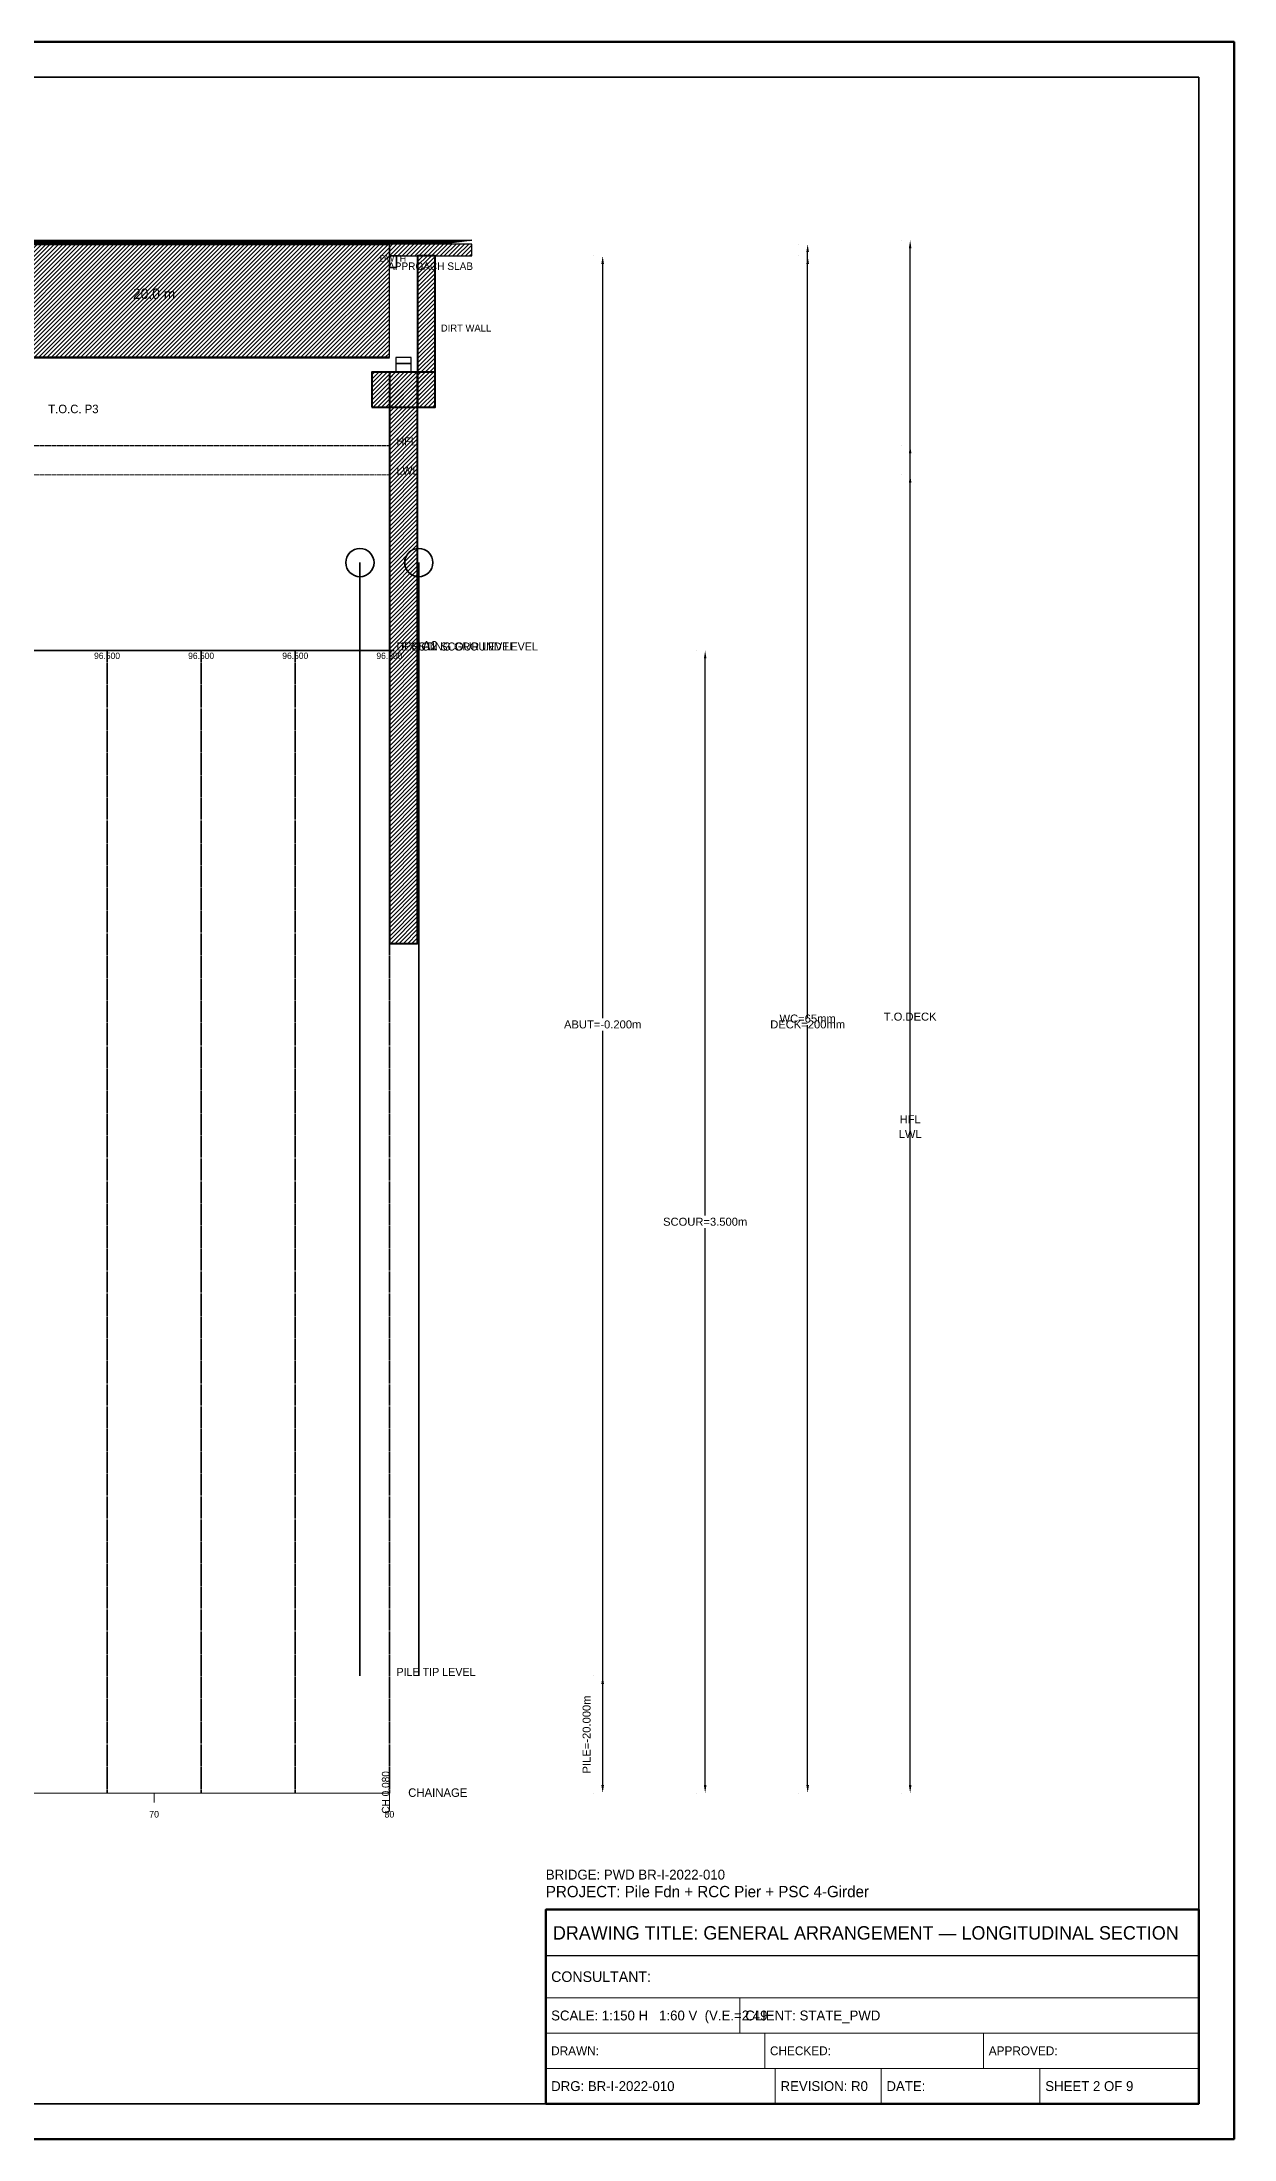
# Model space of a CAD drawing. Header units: metres. Extents: x 0 to 841, y 0 to 594.
# Drawn here: x 503 to 841, y 0 to 594 of the extents above; entities that cross this region are included whole.
import ezdxf
from ezdxf.enums import TextEntityAlignment as Align

# ---------------------------------------------------------------- set-up
doc = ezdxf.new("R2010")
doc.units = ezdxf.units.M
doc.linetypes.add('DASHED', pattern=[0.5, 0.375, -0.125])
doc.linetypes.add('DASHED2', pattern=[0.25, 0.1875, -0.0625])
for name, color, linetype, lineweight in [('ABUT-PROF', 4, 'Continuous', 50), ('BORDER-INNER', 7, 'Continuous', 35), ('BORDER-OUTER', 7, 'Continuous', 70), ('CIVIL-CHAINAGE', 7, 'Continuous', 18), ('CIVIL-GROUND', 3, 'Continuous', 35), ('CIVIL-HFL', 5, 'DASHED', 25), ('CIVIL-LWL', 4, 'DASHED', 18), ('CIVIL-ROAD', 7, 'Continuous', 25), ('CIVIL-SCOUR', 1, 'DASHED2', 18), ('DIM-CHAINAGE', 3, 'Continuous', 18), ('DIM-LINEAR', 3, 'Continuous', 18), ('FOUND-PILE', 4, 'Continuous', 35), ('STRUC-HATCHING', 8, 'Continuous', 18), ('SUB-ABUT', 3, 'Continuous', 35), ('SUB-BEARING', 5, 'Continuous', 25), ('SUB-DIRT-WALL', 3, 'Continuous', 35), ('SUPER-DECK', 2, 'Continuous', 50), ('SUPER-WEARING', 8, 'Continuous', 25), ('TEXT-GENERAL', 7, 'Continuous', 18), ('TEXT-HEADER', 7, 'Continuous', 25), ('TEXT-LEVEL', 5, 'Continuous', 18), ('TEXT-SPEC', 7, 'Continuous', 13), ('TEXT-TITLE', 7, 'Continuous', 25), ('TITLEBLK-BOX', 7, 'Continuous', 50), ('TITLEBLK-TEXT', 7, 'Continuous', 18)]:
    doc.layers.add(name, color=color, linetype=linetype, lineweight=lineweight)
doc.styles.add('BRIDGE_STD', font='Arial.ttf')
doc.dimstyles.new('pmb100', dxfattribs={"dimtxt": 2.5, "dimasz": 0.9375, "dimexe": 2.5, "dimexo": 2.5, "dimtad": 0, "dimtih": 1, "dimdec": 0, "dimtxsty": 'BRIDGE_STD', "dimcen": 2.5, "dimazin": 3, "dimtfac": 1, "dimtmove": 0, "dimatfit": 3})

msp = doc.modelspace()

# ---------------------------------------------------------------- hatches: boundary and pattern name
at = {"layer": 'STRUC-HATCHING'}
h = msp.add_hatch(dxfattribs=at)
h.set_pattern_fill('ANSI31', scale=0.2666667)
h.paths.add_polyline_path([(68.33, 504.61), (601.67, 504.61), (601.67, 536.73), (68.33, 536.73)])
h = msp.add_hatch(dxfattribs=at)
h.set_pattern_fill('ANSI31', scale=0.2666667)
h.paths.add_polyline_path([(601.67, 533.41), (625, 533.41), (625, 536.73), (601.67, 536.73)])
h = msp.add_hatch(dxfattribs=at)
h.set_pattern_fill('ANSI31', scale=0.2666667)
h.paths.add_polyline_path([(609.67, 490.51), (614.65, 490.51), (614.65, 533.41), (609.67, 533.41)])
h = msp.add_hatch(dxfattribs=at)
h.set_pattern_fill('ANSI31', scale=0.2666667)
h.paths.add_polyline_path([(596.69, 490.51), (614.65, 490.51), (614.65, 500.46), (596.69, 500.46)])
h = msp.add_hatch(dxfattribs=at)
h.set_pattern_fill('ANSI31', scale=0.2666667)
h.paths.add_polyline_path([(601.67, 338.65), (609.67, 338.65), (609.67, 500.46), (601.67, 500.46)])
at = {"layer": 'SUPER-WEARING'}
h = msp.add_hatch(dxfattribs=at)
h.set_pattern_fill('SOLID')
h.paths.add_polyline_path([(45, 537.81), (625, 537.81), (616.33, 536.73), (53.67, 536.73)])

# ---------------------------------------------------------------- linework, layer by layer
at = {"layer": 'ABUT-PROF', "lineweight": 35}
msp.add_lwpolyline([(601.67, 530.09), (603.67, 530.09), (603.67, 533.41), (601.67, 533.41), (601.67, 530.09)], dxfattribs=at)
at = {"layer": 'BORDER-INNER'}
msp.add_lwpolyline([(10, 10), (831, 10), (831, 584), (10, 584), (10, 10)], dxfattribs=at)
at = {"layer": 'BORDER-OUTER'}
msp.add_lwpolyline([(0, 0), (841, 0), (841, 594), (0, 594), (0, 0)], dxfattribs=at)
at = {"layer": 'CIVIL-CHAINAGE'}
for p, q in [((45, 98), (601.67, 98)), ((535, 98), (535, 95.33)), ((601.67, 98), (601.67, 95.33)), ((601.67, 96), (601.67, 92.8))]:
    msp.add_line(p, q, dxfattribs=at)
at = {"layer": 'CIVIL-GROUND', "color": 3}
for p, q in [((520.33, 421.63), (523, 421.63)), ((547, 421.63), (549.67, 421.63)), ((573.67, 421.63), (576.33, 421.63)), ((600.33, 421.63), (603, 421.63))]:
    msp.add_line(p, q, dxfattribs=at)
at = {"layer": 'CIVIL-GROUND', "color": 8, "linetype": 'DASHED2'}
for p, q in [((521.67, 421.63), (521.67, 98)), ((548.33, 421.63), (548.33, 98)), ((575, 421.63), (575, 98)), ((601.67, 421.63), (601.67, 98))]:
    msp.add_line(p, q, dxfattribs=at)
at = {"layer": 'CIVIL-GROUND', "color": 3}
msp.add_lwpolyline([(68.33, 421.63), (95, 421.63), (121.67, 421.63), (148.33, 421.63), (175, 421.63), (201.67, 421.63), (228.33, 421.63), (255, 421.63), (281.67, 421.63), (308.33, 421.63), (335, 421.63), (361.67, 421.63), (388.33, 421.63), (415, 421.63), (441.67, 421.63), (468.33, 421.63), (495, 421.63), (521.67, 421.63), (548.33, 421.63), (575, 421.63), (601.67, 421.63)], dxfattribs=at)
at = {"layer": 'CIVIL-HFL', "color": 5}
msp.add_line((45, 479.72), (601.67, 479.72), dxfattribs=at)
at = {"layer": 'CIVIL-LWL', "color": 4}
msp.add_line((45, 471.42), (601.67, 471.42), dxfattribs=at)
at = {"layer": 'CIVIL-ROAD', "lineweight": 25}
msp.add_lwpolyline([(601.67, 533.41), (625, 533.41), (625, 536.73), (601.67, 536.73), (601.67, 533.41)], dxfattribs=at)
at = {"layer": 'CIVIL-SCOUR', "color": 1}
msp.add_line((45, 421.63), (601.67, 421.63), dxfattribs=at)
at = {"layer": 'FOUND-PILE', "lineweight": 35}
for p, q in [((593.33, 446.53), (593.33, 131.19)), ((610, 446.53), (610, 131.19))]:
    msp.add_line(p, q, dxfattribs=at)
at = {"layer": 'FOUND-PILE'}
for centre in [(593.33, 446.53), (610, 446.53)]:
    msp.add_circle(centre, 4, dxfattribs=at)
at = {"layer": 'SUB-ABUT', "lineweight": 40}
for points in [[(596.69, 490.51), (614.65, 490.51), (614.65, 500.46), (596.69, 500.46), (596.69, 490.51)], [(601.67, 338.65), (609.67, 338.65), (609.67, 500.46), (601.67, 500.46), (601.67, 338.65)]]:
    msp.add_lwpolyline(points, dxfattribs=at)
at = {"layer": 'SUB-ABUT', "lineweight": 30}
msp.add_lwpolyline([(603.47, 500.46), (607.87, 500.46), (607.87, 502.95), (603.47, 502.95), (603.47, 500.46)], dxfattribs=at)
at = {"layer": 'SUB-BEARING', "lineweight": 30}
msp.add_lwpolyline([(603.47, 502.95), (607.87, 502.95), (607.87, 504.61), (603.47, 504.61), (603.47, 502.95)], dxfattribs=at)
at = {"layer": 'SUB-DIRT-WALL', "lineweight": 40}
msp.add_lwpolyline([(609.67, 490.51), (614.65, 490.51), (614.65, 533.41), (609.67, 533.41), (609.67, 490.51)], dxfattribs=at)
at = {"layer": 'SUPER-DECK'}
for p, q in [((68.33, 536.73), (601.67, 536.73)), ((68.33, 504.61), (601.67, 504.61))]:
    msp.add_line(p, q, dxfattribs=at)
at = {"layer": 'SUPER-DECK', "lineweight": 25}
msp.add_line((601.67, 504.61), (601.67, 536.73), dxfattribs=at)
at = {"layer": 'SUPER-WEARING', "lineweight": 25}
msp.add_lwpolyline([(45, 537.81), (625, 537.81), (616.33, 536.73), (53.67, 536.73), (45, 537.81)], dxfattribs=at)
at = {"layer": 'TITLEBLK-BOX', "lineweight": 50}
msp.add_lwpolyline([(646, 10), (831, 10), (831, 65), (646, 65), (646, 10)], dxfattribs=at)
at = {"layer": 'TITLEBLK-BOX', "lineweight": 30}
msp.add_lwpolyline([(646, 52), (831, 52), (831, 65), (646, 65), (646, 52)], dxfattribs=at)
at = {"layer": 'TITLEBLK-BOX', "lineweight": 18}
for points in [[(646, 40), (831, 40), (831, 52), (646, 52), (646, 40)], [(646, 30), (701, 30), (701, 40), (646, 40), (646, 30)], [(701, 30), (831, 30), (831, 40), (701, 40), (701, 30)], [(646, 20), (708, 20), (708, 30), (646, 30), (646, 20)], [(708, 20), (770, 20), (770, 30), (708, 30), (708, 20)], [(770, 20), (831, 20), (831, 30), (770, 30), (770, 20)], [(646, 10), (711, 10), (711, 20), (646, 20), (646, 10)], [(711, 10), (741, 10), (741, 20), (711, 20), (711, 10)], [(741, 10), (786, 10), (786, 20), (741, 20), (741, 10)], [(786, 10), (831, 10), (831, 20), (786, 20), (786, 10)]]:
    msp.add_lwpolyline(points, dxfattribs=at)

# ---------------------------------------------------------------- texts
at = {"layer": 'CIVIL-GROUND', "color": 3}
msp.add_text('EXISTING GROUND LEVEL', height=2.2667, dxfattribs=at).set_placement((605, 421.63))
at = {"layer": 'CIVIL-HFL', "color": 5}
msp.add_text('HFL', height=2.267, dxfattribs=at).set_placement((603.67, 479.72))
at = {"layer": 'CIVIL-LWL', "color": 4}
msp.add_text('LWL', height=2.267, dxfattribs=at).set_placement((603.67, 471.42))
at = {"layer": 'CIVIL-SCOUR', "color": 1}
msp.add_text('DESIGN SCOUR LEVEL', height=2.2667, dxfattribs=at).set_placement((603.67, 421.63))
at = {"layer": 'DIM-CHAINAGE'}
msp.add_text('CH 0.080', height=2.133, rotation=90, dxfattribs=at).set_placement((601.67, 92.16))
at = {"layer": 'TEXT-GENERAL'}
msp.add_text('20.0 m', height=2.933, dxfattribs=at).set_placement((535, 521.21), align=Align.CENTER)
for s, height, p in [('A2', 2.667, (611, 421.63)), ('PILE TIP LEVEL', 2.2667, (603.67, 131.19))]:
    msp.add_text(s, height=height, dxfattribs=at).set_placement(p)
at = {"layer": 'TEXT-HEADER'}
msp.add_text('T.O.C. P3', height=2.4, dxfattribs=at).set_placement((505, 488.85))
at = {"layer": 'TEXT-LEVEL', "color": 8}
for p in [(521.67, 419.23), (548.33, 419.23), (575, 419.23), (601.67, 419.23)]:
    msp.add_text('96.500', height=1.8, dxfattribs=at).set_placement(p, align=Align.CENTER)
at = {"layer": 'TEXT-LEVEL'}
msp.add_text('CHAINAGE', height=2.4, dxfattribs=at).set_placement((607, 96.93))
for s, p in [('70', (535, 91.07)), ('80', (601.67, 91.07))]:
    msp.add_text(s, height=1.867, dxfattribs=at).set_placement(p, align=Align.CENTER)
at = {"layer": 'TEXT-SPEC', "color": 4}
msp.add_text('DWTH', height=1.867, dxfattribs=at).set_placement((602.67, 531.75), align=Align.CENTER)
at = {"layer": 'TEXT-SPEC'}
msp.add_text('APPROACH SLAB', height=2.1333, dxfattribs=at).set_placement((613.33, 529.41), align=Align.CENTER)
msp.add_text('DIRT WALL', height=2, dxfattribs=at).set_placement((616.25, 511.96))
at = {"layer": 'TEXT-TITLE'}
for s, height, p in [('PROJECT: Pile Fdn + RCC Pier + PSC 4-Girder', 3.2, (646, 68.5)), ('DRAWING TITLE: GENERAL ARRANGEMENT — LONGITUDINAL SECTION', 3.8, (648, 56.5))]:
    msp.add_text(s, height=height, dxfattribs=at).set_placement(p)
at = {"layer": 'TITLEBLK-TEXT'}
for s, height, p in [('BRIDGE: PWD BR-I-2022-010', 2.8, (646, 73.5)), ('CONSULTANT: ', 3, (647.5, 44.5)), ('SCALE: 1:150 H   1:60 V  (V.E.=2.49', 2.8, (647.5, 33.6)), ('CLIENT: STATE_PWD', 2.8, (702.5, 33.6)), ('DRAWN: ', 2.5, (647.5, 23.75)), ('CHECKED: ', 2.5, (709.5, 23.75)), ('APPROVED: ', 2.5, (771.5, 23.75)), ('DRG: BR-I-2022-010', 2.8, (647.5, 13.6)), ('REVISION: R0', 2.8, (712.5, 13.6)), ('DATE: ', 2.8, (742.5, 13.6)), ('SHEET 2 OF 9', 2.8, (787.5, 13.6))]:
    msp.add_text(s, height=height, dxfattribs=at).set_placement(p)

# ---------------------------------------------------------------- dimensions: what is measured, and where the dimension line sits
at = {"layer": 'DIM-LINEAR'}
for base, p1, p2, text in [((720.18, 98), (720.18, 98), (720.18, 536.73), 'WC=65mm'), ((749.22, 98), (749.22, 98), (749.22, 537.81), 'T.O.DECK'), ((662.1, 98), (662.1, 98), (662.1, 533.41), 'ABUT=-0.200m'), ((720.18, 98), (720.18, 98), (720.18, 533.41), 'DECK=200mm'), ((749.22, 98), (749.22, 98), (749.22, 479.72), 'HFL'), ((749.22, 98), (749.22, 98), (749.22, 471.42), 'LWL'), ((691.14, 98), (691.14, 98), (691.14, 421.63), 'SCOUR=3.500m'), ((662.1, 98), (662.1, 98), (662.1, 131.19), 'PILE=-20.000m')]:
    msp.add_linear_dim(base=base, p1=p1, p2=p2, angle=90, text=text, dimstyle='pmb100', override={"dimtxt": 2.266667, "dimasz": 2.266667, "dimgap": 0.906667, "dimclrt": 3}, dxfattribs=at).render()

doc.saveas('drawing.dxf')
